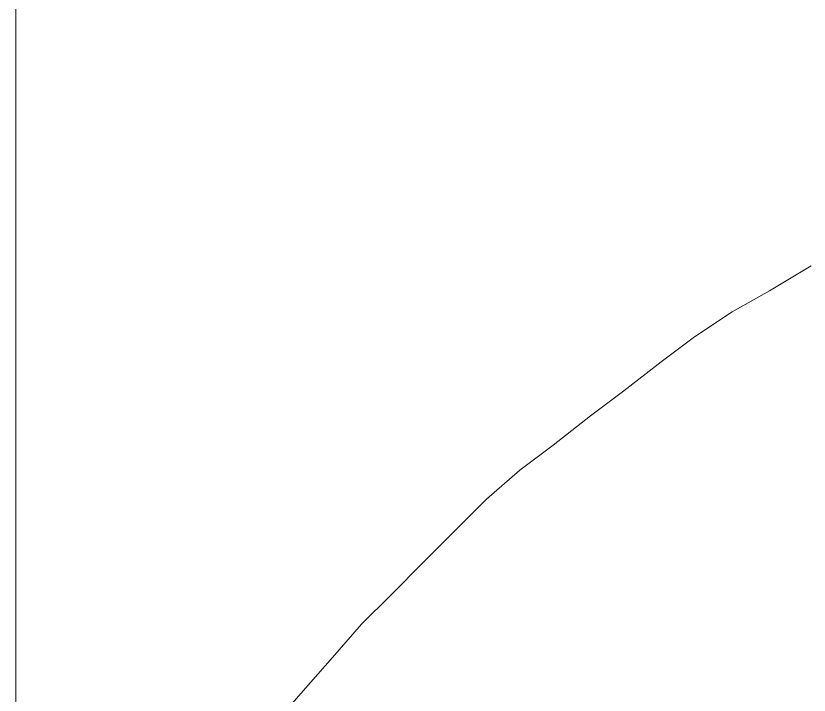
# Model space of a CAD drawing. Header units: centimetres. Extents: x -10.4 to 10.4, y -10.8 to 7.6.
# Drawn here: x -7.609 to -6.531, y -2.144 to -1.221 of the extents above; entities that cross this region are included whole.
import ezdxf
from ezdxf.lldxf.tags import DXFTag

# ---------------------------------------------------------------- set-up
doc = ezdxf.new("R2010")
doc.units = ezdxf.units.CM
doc.header["$MEASUREMENT"] = 0
doc.layers.add('layer 1', color=7, linetype='Continuous')
tags = doc.linetypes.add('New Line1447', pattern=[0.2, 0.1, -0.1]).pattern_tags.tags
tags[6:7] = [DXFTag(74, 4), DXFTag(75, 0), DXFTag(340, '0'), DXFTag(46, 1.0), DXFTag(50, 0.0), DXFTag(44, 0.0), DXFTag(45, 0.0)]
tags[4:5] = [DXFTag(74, 4), DXFTag(75, 0), DXFTag(340, '0'), DXFTag(46, 1.0), DXFTag(50, 0.0), DXFTag(44, 0.0), DXFTag(45, 0.0)]
tags = doc.linetypes.add('New Line1448', pattern=[0.2, 0.1, -0.1]).pattern_tags.tags
tags[6:7] = [DXFTag(74, 4), DXFTag(75, 0), DXFTag(340, '0'), DXFTag(46, 1.0), DXFTag(50, 0.0), DXFTag(44, 0.0), DXFTag(45, 0.0)]
tags[4:5] = [DXFTag(74, 4), DXFTag(75, 0), DXFTag(340, '0'), DXFTag(46, 1.0), DXFTag(50, 0.0), DXFTag(44, 0.0), DXFTag(45, 0.0)]
tags = doc.linetypes.add('New Line921', pattern=[0.2, 0.1, -0.1]).pattern_tags.tags
tags[6:7] = [DXFTag(74, 4), DXFTag(75, 0), DXFTag(340, '0'), DXFTag(46, 1.0), DXFTag(50, 0.0), DXFTag(44, 0.0), DXFTag(45, 0.0)]
tags[4:5] = [DXFTag(74, 4), DXFTag(75, 0), DXFTag(340, '0'), DXFTag(46, 1.0), DXFTag(50, 0.0), DXFTag(44, 0.0), DXFTag(45, 0.0)]
tags = doc.linetypes.add('New Line922', pattern=[0.2, 0.1, -0.1]).pattern_tags.tags
tags[6:7] = [DXFTag(74, 4), DXFTag(75, 0), DXFTag(340, '0'), DXFTag(46, 1.0), DXFTag(50, 0.0), DXFTag(44, 0.0), DXFTag(45, 0.0)]
tags[4:5] = [DXFTag(74, 4), DXFTag(75, 0), DXFTag(340, '0'), DXFTag(46, 1.0), DXFTag(50, 0.0), DXFTag(44, 0.0), DXFTag(45, 0.0)]
tags = doc.linetypes.add('New Line923', pattern=[0.2, 0.1, -0.1]).pattern_tags.tags
tags[6:7] = [DXFTag(74, 4), DXFTag(75, 0), DXFTag(340, '0'), DXFTag(46, 1.0), DXFTag(50, 0.0), DXFTag(44, 0.0), DXFTag(45, 0.0)]
tags[4:5] = [DXFTag(74, 4), DXFTag(75, 0), DXFTag(340, '0'), DXFTag(46, 1.0), DXFTag(50, 0.0), DXFTag(44, 0.0), DXFTag(45, 0.0)]
tags = doc.linetypes.add('New Line924', pattern=[0.2, 0.1, -0.1]).pattern_tags.tags
tags[6:7] = [DXFTag(74, 4), DXFTag(75, 0), DXFTag(340, '0'), DXFTag(46, 1.0), DXFTag(50, 0.0), DXFTag(44, 0.0), DXFTag(45, 0.0)]
tags[4:5] = [DXFTag(74, 4), DXFTag(75, 0), DXFTag(340, '0'), DXFTag(46, 1.0), DXFTag(50, 0.0), DXFTag(44, 0.0), DXFTag(45, 0.0)]
tags = doc.linetypes.add('New Line925', pattern=[0.2, 0.1, -0.1]).pattern_tags.tags
tags[6:7] = [DXFTag(74, 4), DXFTag(75, 0), DXFTag(340, '0'), DXFTag(46, 1.0), DXFTag(50, 0.0), DXFTag(44, 0.0), DXFTag(45, 0.0)]
tags[4:5] = [DXFTag(74, 4), DXFTag(75, 0), DXFTag(340, '0'), DXFTag(46, 1.0), DXFTag(50, 0.0), DXFTag(44, 0.0), DXFTag(45, 0.0)]
tags = doc.linetypes.add('New Line926', pattern=[0.2, 0.1, -0.1]).pattern_tags.tags
tags[6:7] = [DXFTag(74, 4), DXFTag(75, 0), DXFTag(340, '0'), DXFTag(46, 1.0), DXFTag(50, 0.0), DXFTag(44, 0.0), DXFTag(45, 0.0)]
tags[4:5] = [DXFTag(74, 4), DXFTag(75, 0), DXFTag(340, '0'), DXFTag(46, 1.0), DXFTag(50, 0.0), DXFTag(44, 0.0), DXFTag(45, 0.0)]
tags = doc.linetypes.add('New Line927', pattern=[0.2, 0.1, -0.1]).pattern_tags.tags
tags[6:7] = [DXFTag(74, 4), DXFTag(75, 0), DXFTag(340, '0'), DXFTag(46, 1.0), DXFTag(50, 0.0), DXFTag(44, 0.0), DXFTag(45, 0.0)]
tags[4:5] = [DXFTag(74, 4), DXFTag(75, 0), DXFTag(340, '0'), DXFTag(46, 1.0), DXFTag(50, 0.0), DXFTag(44, 0.0), DXFTag(45, 0.0)]
tags = doc.linetypes.add('New Line928', pattern=[0.2, 0.1, -0.1]).pattern_tags.tags
tags[6:7] = [DXFTag(74, 4), DXFTag(75, 0), DXFTag(340, '0'), DXFTag(46, 1.0), DXFTag(50, 0.0), DXFTag(44, 0.0), DXFTag(45, 0.0)]
tags[4:5] = [DXFTag(74, 4), DXFTag(75, 0), DXFTag(340, '0'), DXFTag(46, 1.0), DXFTag(50, 0.0), DXFTag(44, 0.0), DXFTag(45, 0.0)]
tags = doc.linetypes.add('New Line929', pattern=[0.2, 0.1, -0.1]).pattern_tags.tags
tags[6:7] = [DXFTag(74, 4), DXFTag(75, 0), DXFTag(340, '0'), DXFTag(46, 1.0), DXFTag(50, 0.0), DXFTag(44, 0.0), DXFTag(45, 0.0)]
tags[4:5] = [DXFTag(74, 4), DXFTag(75, 0), DXFTag(340, '0'), DXFTag(46, 1.0), DXFTag(50, 0.0), DXFTag(44, 0.0), DXFTag(45, 0.0)]
tags = doc.linetypes.add('New Line930', pattern=[0.2, 0.1, -0.1]).pattern_tags.tags
tags[6:7] = [DXFTag(74, 4), DXFTag(75, 0), DXFTag(340, '0'), DXFTag(46, 1.0), DXFTag(50, 0.0), DXFTag(44, 0.0), DXFTag(45, 0.0)]
tags[4:5] = [DXFTag(74, 4), DXFTag(75, 0), DXFTag(340, '0'), DXFTag(46, 1.0), DXFTag(50, 0.0), DXFTag(44, 0.0), DXFTag(45, 0.0)]
tags = doc.linetypes.add('New Line931', pattern=[0.2, 0.1, -0.1]).pattern_tags.tags
tags[6:7] = [DXFTag(74, 4), DXFTag(75, 0), DXFTag(340, '0'), DXFTag(46, 1.0), DXFTag(50, 0.0), DXFTag(44, 0.0), DXFTag(45, 0.0)]
tags[4:5] = [DXFTag(74, 4), DXFTag(75, 0), DXFTag(340, '0'), DXFTag(46, 1.0), DXFTag(50, 0.0), DXFTag(44, 0.0), DXFTag(45, 0.0)]
tags = doc.linetypes.add('New Line932', pattern=[0.2, 0.1, -0.1]).pattern_tags.tags
tags[6:7] = [DXFTag(74, 4), DXFTag(75, 0), DXFTag(340, '0'), DXFTag(46, 1.0), DXFTag(50, 0.0), DXFTag(44, 0.0), DXFTag(45, 0.0)]
tags[4:5] = [DXFTag(74, 4), DXFTag(75, 0), DXFTag(340, '0'), DXFTag(46, 1.0), DXFTag(50, 0.0), DXFTag(44, 0.0), DXFTag(45, 0.0)]
tags = doc.linetypes.add('New Line933', pattern=[0.2, 0.1, -0.1]).pattern_tags.tags
tags[6:7] = [DXFTag(74, 4), DXFTag(75, 0), DXFTag(340, '0'), DXFTag(46, 1.0), DXFTag(50, 0.0), DXFTag(44, 0.0), DXFTag(45, 0.0)]
tags[4:5] = [DXFTag(74, 4), DXFTag(75, 0), DXFTag(340, '0'), DXFTag(46, 1.0), DXFTag(50, 0.0), DXFTag(44, 0.0), DXFTag(45, 0.0)]
tags = doc.linetypes.add('New Line934', pattern=[0.2, 0.1, -0.1]).pattern_tags.tags
tags[6:7] = [DXFTag(74, 4), DXFTag(75, 0), DXFTag(340, '0'), DXFTag(46, 1.0), DXFTag(50, 0.0), DXFTag(44, 0.0), DXFTag(45, 0.0)]
tags[4:5] = [DXFTag(74, 4), DXFTag(75, 0), DXFTag(340, '0'), DXFTag(46, 1.0), DXFTag(50, 0.0), DXFTag(44, 0.0), DXFTag(45, 0.0)]
tags = doc.linetypes.add('New Line935', pattern=[0.2, 0.1, -0.1]).pattern_tags.tags
tags[6:7] = [DXFTag(74, 4), DXFTag(75, 0), DXFTag(340, '0'), DXFTag(46, 1.0), DXFTag(50, 0.0), DXFTag(44, 0.0), DXFTag(45, 0.0)]
tags[4:5] = [DXFTag(74, 4), DXFTag(75, 0), DXFTag(340, '0'), DXFTag(46, 1.0), DXFTag(50, 0.0), DXFTag(44, 0.0), DXFTag(45, 0.0)]
tags = doc.linetypes.add('New Line936', pattern=[0.2, 0.1, -0.1]).pattern_tags.tags
tags[6:7] = [DXFTag(74, 4), DXFTag(75, 0), DXFTag(340, '0'), DXFTag(46, 1.0), DXFTag(50, 0.0), DXFTag(44, 0.0), DXFTag(45, 0.0)]
tags[4:5] = [DXFTag(74, 4), DXFTag(75, 0), DXFTag(340, '0'), DXFTag(46, 1.0), DXFTag(50, 0.0), DXFTag(44, 0.0), DXFTag(45, 0.0)]

msp = doc.modelspace()

# ---------------------------------------------------------------- linework, layer by layer
at = {"layer": 'layer 1', "color": 5, "linetype": 'New Line1448', "lineweight": 9}
msp.add_open_spline([(-7.60907, -1.84924), (-7.60907, -1.84924), (-7.60907, -0.0557), (-7.60907, -0.0557)], degree=3, dxfattribs=at)
at = {"layer": 'layer 1', "color": 5, "linetype": 'New Line921', "lineweight": 9}
msp.add_open_spline([(-6.5284, -1.56077), (-6.5284, -1.56077), (-6.585, -1.59475), (-6.585, -1.59475)], degree=3, dxfattribs=at)
at = {"layer": 'layer 1', "color": 5, "linetype": 'New Line922', "lineweight": 9}
msp.add_open_spline([(-6.585, -1.59475), (-6.585, -1.59475), (-6.63589, -1.62305), (-6.63589, -1.62305)], degree=3, dxfattribs=at)
at = {"layer": 'layer 1', "color": 5, "linetype": 'New Line923', "lineweight": 9}
msp.add_open_spline([(-6.63589, -1.62305), (-6.63589, -1.62305), (-6.68679, -1.65688), (-6.68679, -1.65688)], degree=3, dxfattribs=at)
at = {"layer": 'layer 1', "color": 5, "linetype": 'New Line924', "lineweight": 9}
msp.add_open_spline([(-6.68679, -1.65688), (-6.68679, -1.65688), (-6.73215, -1.69085), (-6.73215, -1.69085)], degree=3, dxfattribs=at)
at = {"layer": 'layer 1', "color": 5, "linetype": 'New Line925', "lineweight": 9}
msp.add_open_spline([(-6.73215, -1.69085), (-6.73215, -1.69085), (-6.78304, -1.73053), (-6.78304, -1.73053)], degree=3, dxfattribs=at)
at = {"layer": 'layer 1', "color": 5, "linetype": 'New Line926', "lineweight": 9}
msp.add_open_spline([(-6.78304, -1.73053), (-6.78304, -1.73053), (-6.82825, -1.76436), (-6.82825, -1.76436)], degree=3, dxfattribs=at)
at = {"layer": 'layer 1', "color": 5, "linetype": 'New Line927', "lineweight": 9}
msp.add_open_spline([(-6.82825, -1.76436), (-6.82825, -1.76436), (-6.87915, -1.80403), (-6.87915, -1.80403)], degree=3, dxfattribs=at)
at = {"layer": 'layer 1', "color": 5, "linetype": 'New Line928', "lineweight": 9}
msp.add_open_spline([(-6.87915, -1.80403), (-6.87915, -1.80403), (-6.92451, -1.83801), (-6.92451, -1.83801)], degree=3, dxfattribs=at)
at = {"layer": 'layer 1', "color": 5, "linetype": 'New Line929', "lineweight": 9}
msp.add_open_spline([(-6.92451, -1.83801), (-6.92451, -1.83801), (-6.96972, -1.87753), (-6.96972, -1.87753)], degree=3, dxfattribs=at)
at = {"layer": 'layer 1', "color": 5, "linetype": 'New Line1447', "lineweight": 9}
msp.add_open_spline([(-7.60907, -2.60177), (-7.60907, -2.60177), (-7.60907, -1.84924), (-7.60907, -1.84924)], degree=3, dxfattribs=at)
at = {"layer": 'layer 1', "color": 5, "linetype": 'New Line930', "lineweight": 9}
msp.add_open_spline([(-6.96972, -1.87753), (-6.96972, -1.87753), (-7.01492, -1.92289), (-7.01492, -1.92289)], degree=3, dxfattribs=at)
at = {"layer": 'layer 1', "color": 5, "linetype": 'New Line931', "lineweight": 9}
msp.add_open_spline([(-7.01492, -1.92289), (-7.01492, -1.92289), (-7.0546, -1.9624), (-7.0546, -1.9624)], degree=3, dxfattribs=at)
at = {"layer": 'layer 1', "color": 5, "linetype": 'New Line932', "lineweight": 9}
msp.add_open_spline([(-7.0546, -1.9624), (-7.0546, -1.9624), (-7.0998, -2.00777), (-7.0998, -2.00777)], degree=3, dxfattribs=at)
at = {"layer": 'layer 1', "color": 5, "linetype": 'New Line933', "lineweight": 9}
msp.add_open_spline([(-7.0998, -2.00777), (-7.0998, -2.00777), (-7.13948, -2.04729), (-7.13948, -2.04729)], degree=3, dxfattribs=at)
at = {"layer": 'layer 1', "color": 5, "linetype": 'New Line934', "lineweight": 9}
msp.add_open_spline([(-7.13948, -2.04729), (-7.13948, -2.04729), (-7.17899, -2.09265), (-7.17899, -2.09265)], degree=3, dxfattribs=at)
at = {"layer": 'layer 1', "color": 5, "linetype": 'New Line935', "lineweight": 9}
msp.add_open_spline([(-7.17899, -2.09265), (-7.17899, -2.09265), (-7.21867, -2.13785), (-7.21867, -2.13785)], degree=3, dxfattribs=at)
at = {"layer": 'layer 1', "color": 5, "linetype": 'New Line936', "lineweight": 9}
msp.add_open_spline([(-7.21867, -2.13785), (-7.21867, -2.13785), (-7.25833, -2.18306), (-7.25833, -2.18306)], degree=3, dxfattribs=at)

doc.saveas('drawing.dxf')
